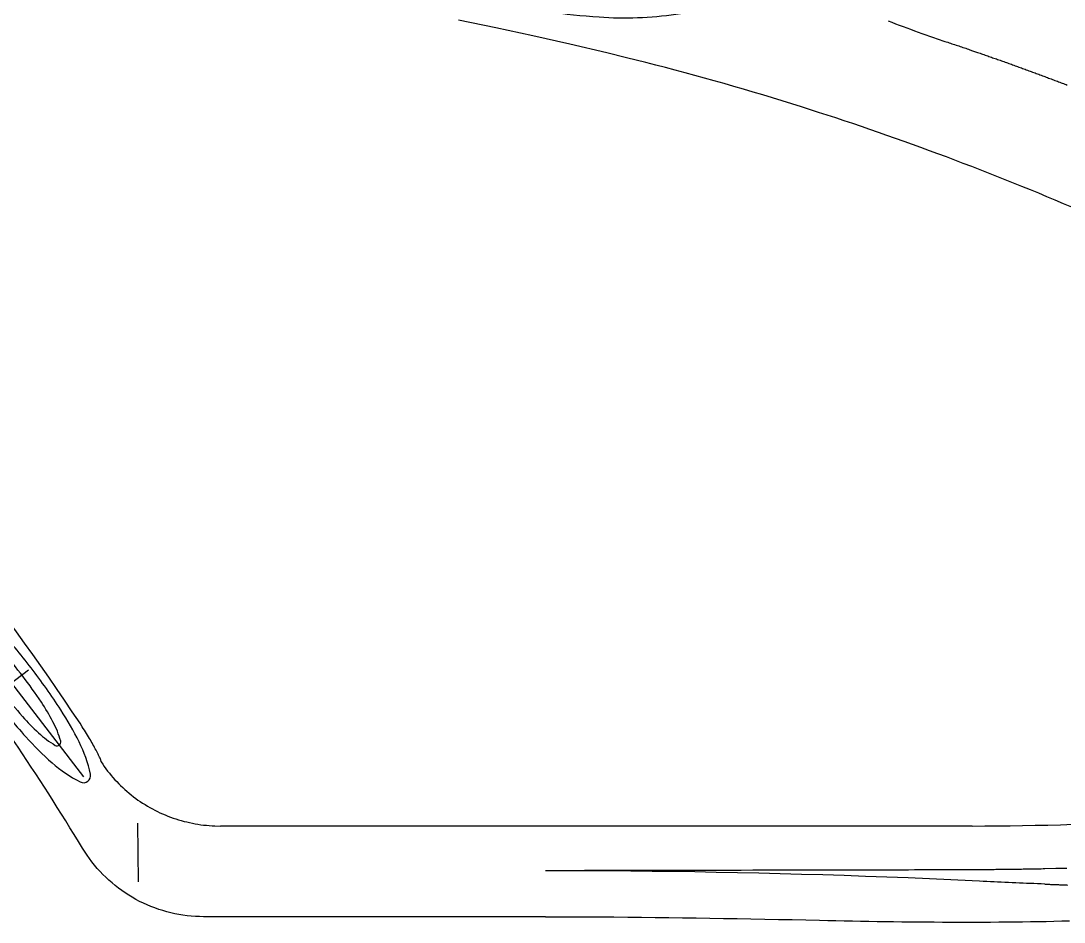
# Model space of a CAD drawing. Extents: x 832 to 912, y 781 to 934.
# Drawn here: x 857.81 to 872.48, y 807.78 to 820.45 of the extents above; entities that cross this region are included whole.
import ezdxf

# ---------------------------------------------------------------- set-up
doc = ezdxf.new("R2010")
doc.units = 0
doc.header["$MEASUREMENT"] = 0
for name, color, linetype in [('1', 4, 'Continuous'), ('DIM', 3, 'Continuous'), ('SPA', 2, 'Continuous')]:
    doc.layers.add(name, color=color, linetype=linetype)

# ---------------------------------------------------------------- blocks, each defined once
blk = doc.blocks.new('LIGHT')
at = {"layer": '1', "color": 3}
for points in [[(2.026, 2.207, 0.13592), (1.794, 2.271, 0.082714), (1.648, 2.247, 0.082714)], [(1.648, -2.252, 0.082714), (1.794, -2.276, 0.189957), (2.102, -2.155)]]:
    blk.add_lwpolyline(points, format="xyb", dxfattribs=at)
for centre, radius, start, end in [((1.351, 3.325), 0.0962, 120.8909, 197.2751), ((1.592, 2.879), 0.603, 95.8939, 118.7393), ((1.739, 3.497), 0.517, 202.7326, 235.2979), ((1.767, 3.411), 0.47, 226.2502, 274.1869), ((2.415, 0.966), 2.069, 98.4951, 107.2413), ((2.135, 2.441), 0.572, 81.4651, 92.6384), ((0.983, 2.017), 0.0434, 15.6536, 133.3005), ((2.698, 0.962), 2.066, 150.3077, 165.1029), ((1.143, 1.847), 0.277, 133.3005, 150.1209), ((-0.736, 1.892), 1.773, 350.9444, 0.7444), ((0.678, 1.932), 0.36, 357.2297, 15.6536), ((12.717, -1.922), 12.491, 164.136, 169.7962), ((6.071, 0.735), 5.131, 170.1534, 182.7294), ((27.369, 1.315), 26.436, 181.7867, 183.4512), ((2.791, -0.246), 2.428, 167.2138, 177.1293), ((1.889, -0.205), 1.526, 176.9815, 212.3393), ((-1.456, -0.314), 2.437, 341.9435, 0.8708), ((0.749, -0.947), 0.166, 206.328, 312.8004), ((0.957, -2.76), 0.112, 148.2013, 201.1912), ((0.892, -2.72), 0.0365, 65.8579, 148.2013), ((0.452, -3.701), 1.112, 47.2493, 65.8579), ((1.793, -2.575), 0.968, 193.4651, 246.5018), ((1.588, -2.461), 0.569, 228.0526, 274.8017), ((-2.542, 18.31), 21.743, 281.0756, 281.9807), ((1.975, -3.347), 0.387, 54.7594, 90.5261), ((1.488, -3.324), 0.16, 239.8654, 281.1187)]:
    blk.add_arc(centre, radius, start, end, dxfattribs=at)
at = {"layer": 'DIM', "color": 2}
for points in [[(1.333, 3.5, 0.209822), (0.909, 3.314, 0.095183), (0.39, 2.475, 0.051908), (0.112, 1.429, 0.03914), (0, 0, 0.03914), (0.112, -1.429, 0.051908), (0.39, -2.475, 0.095183), (0.909, -3.314, 0.209822), (1.333, -3.5, 0.060021)], [(1.333, -3.5, 0.173718), (1.932, -3.286, 0.10438), (2.58, -2.475, 0.065343), (2.951, -1.415, 0.051489), (3.097, 0, 0.051489), (2.951, 1.415, 0.065343), (2.58, 2.475, 0.10438), (1.932, 3.286, 0.173718), (1.333, 3.5, 0.173718)], [(1.951, 2.453, 0.2324), (1.712, 2.335, 0.087202), (1.396, 1.733, 0.04448), (1.233, 1.004, 0.032932), (1.166, -0.003, 0.032932), (1.233, -1.009, 0.04448), (1.396, -1.739, 0.087202), (1.712, -2.34, 0.2324), (1.951, -2.458, 0.2324), (2.19, -2.34, 0.087202), (2.506, -1.739, 0.009351), (2.551, -1.588, 0.032932)], [(2.559, 1.554, 0.011086), (2.506, 1.733, 0.087202), (2.19, 2.335, 0.2324), (1.951, 2.453, 0.2324)]]:
    blk.add_lwpolyline(points, format="xyb", dxfattribs=at)
at = {"layer": 'DIM'}
blk.add_arc((-0.023, -0.01), 3.019, 314.7391, 47.2524, dxfattribs=at)
blk = doc.blocks.new('EQ')
at = {"layer": 'DIM'}
for p, q in [((-0.001, 0.047), (-0.001, 0.652)), ((-1.664, 0.346), (1.698, 0.346))]:
    blk.add_line(p, q, dxfattribs=at)
at = {"layer": 'DIM', "color": 2}
blk.add_lwpolyline([(-1.75, 0.339, 0.291146), (-1.691, 0.247, 0.061616), (-1.237, 0.099, 0.027833), (-0.722, 0.029, 0.020024), (0, 0, 0.020024), (0.722, 0.029, 0.027833), (1.237, 0.099, 0.061616), (1.691, 0.247, 0.291146), (1.75, 0.339, 0.291146), (1.691, 0.431, 0.061616), (1.237, 0.579, 0.027833), (0.722, 0.649, 0.020024), (0, 0.678, 0.020024), (-0.722, 0.649, 0.027833), (-1.237, 0.579, 0.061616), (-1.691, 0.431, 0.291146)], format="xyb", close=True, dxfattribs=at)
at = {"layer": 'DIM'}
blk.add_lwpolyline([(-1.103, 0.346, 0.304881), (-1.07, 0.298, 0.055007), (-0.787, 0.217, 0.024367), (-0.469, 0.179, 0.017459), (-0.023, 0.164, 0.017459), (0.422, 0.179, 0.024367), (0.74, 0.217, 0.055007), (1.024, 0.298, 0.304881), (1.056, 0.346, 0.304881), (1.024, 0.394, 0.055007), (0.74, 0.475, 0.024367), (0.422, 0.512, 0.017459), (-0.023, 0.528, 0.017459), (-0.469, 0.512, 0.024367), (-0.787, 0.475, 0.055007), (-1.07, 0.394, 0.304881)], format="xyb", close=True, dxfattribs=at)
blk = doc.blocks.new('2010SOVEREIGN')
at = {"layer": 'SPA', "color": 3, "linetype": 'Continuous'}
for p, q in [((27.106, 10.381), (27.096, 11.206)), ((28.982, 9.889), (28.023, 9.889)), ((32.829, 9.889), (28.982, 9.889))]:
    blk.add_line(p, q, dxfattribs=at)
at = {"layer": 'SPA', "color": 2, "linetype": 'Continuous'}
blk.add_line((38.829, 11.164), (28.261, 11.164), dxfattribs=at)
at = {"layer": 'SPA', "color": 3, "linetype": 'Continuous'}
for points in [[(33.69, 22.033), (33.171, 22.155), (32.65, 22.273), (32.129, 22.387), (31.607, 22.496)], [(36.427, 21.275), (36.292, 21.317), (36.156, 21.359), (36.02, 21.401), (35.884, 21.442), (35.748, 21.483), (35.612, 21.523), (35.476, 21.563), (35.339, 21.602), (35.202, 21.64), (35.066, 21.679), (34.929, 21.716), (34.791, 21.754), (34.654, 21.79), (34.517, 21.826), (34.379, 21.862), (34.242, 21.897), (34.104, 21.932), (33.966, 21.966), (33.69, 22.033)], [(40.231, 19.863), (40.114, 19.913), (39.997, 19.962), (39.88, 20.011), (39.763, 20.06), (39.646, 20.108), (39.528, 20.156), (39.411, 20.204), (39.293, 20.251), (39.175, 20.298), (39.057, 20.344), (38.939, 20.39), (38.821, 20.436), (38.702, 20.481), (38.584, 20.527), (38.465, 20.571), (38.346, 20.616), (38.227, 20.659), (38.108, 20.703), (37.989, 20.746), (37.87, 20.789), (37.75, 20.832), (37.63, 20.874), (37.511, 20.916), (37.391, 20.957), (37.271, 20.998), (37.151, 21.039), (37.03, 21.079), (36.91, 21.119), (36.79, 21.158), (36.669, 21.198), (36.427, 21.275)], [(40.157, 10.569), (40.081, 10.567), (40.004, 10.565), (39.851, 10.561)], [(28.023, 9.889), (27.965, 9.89), (27.906, 9.893), (27.848, 9.897), (27.79, 9.903), (27.732, 9.911), (27.674, 9.92), (27.617, 9.931), (27.56, 9.944), (27.503, 9.959), (27.447, 9.975), (27.392, 9.992), (27.337, 10.012), (27.282, 10.033), (27.228, 10.056), (27.175, 10.08), (27.123, 10.105), (27.071, 10.133), (27.02, 10.162), (26.97, 10.192), (26.921, 10.224), (26.873, 10.257), (26.826, 10.291), (26.78, 10.327), (26.735, 10.364), (26.691, 10.403), (26.648, 10.443), (26.606, 10.484), (26.566, 10.526), (26.527, 10.569), (26.489, 10.614), (26.453, 10.659), (26.418, 10.706), (26.384, 10.754), (26.32, 10.852)], [(39.851, 10.561), (39.826, 10.561), (39.8, 10.56), (39.775, 10.56), (39.749, 10.559), (39.724, 10.559), (39.698, 10.558), (39.673, 10.558), (39.647, 10.557), (39.622, 10.557), (39.596, 10.556), (39.571, 10.556), (39.545, 10.556), (39.52, 10.555), (39.494, 10.555), (39.468, 10.554), (39.443, 10.554), (39.417, 10.554), (39.392, 10.553), (39.366, 10.553), (39.341, 10.553), (39.315, 10.552), (39.29, 10.552), (39.264, 10.552), (39.238, 10.551), (39.213, 10.551), (39.187, 10.551), (39.162, 10.551), (39.136, 10.55), (39.111, 10.55), (39.085, 10.55), (39.059, 10.55), (39.034, 10.55), (39.008, 10.549), (38.983, 10.549), (38.957, 10.549), (38.931, 10.549), (38.906, 10.549), (38.88, 10.549), (38.829, 10.549)], [(35.579, 10.541), (35.396, 10.541), (35.212, 10.541), (35.029, 10.541), (34.846, 10.541), (34.662, 10.54), (34.479, 10.54), (34.296, 10.54), (34.112, 10.539), (33.929, 10.539), (33.746, 10.538), (33.562, 10.537), (33.379, 10.537), (33.196, 10.536), (32.829, 10.535)], [(38.829, 10.549), (38.748, 10.548), (38.667, 10.548), (38.585, 10.548), (38.504, 10.548), (38.423, 10.548), (38.342, 10.547), (38.26, 10.547), (38.179, 10.547), (38.098, 10.547), (38.017, 10.547), (37.935, 10.546), (37.854, 10.546), (37.773, 10.546), (37.692, 10.546), (37.61, 10.545), (37.529, 10.545), (37.448, 10.545), (37.367, 10.545), (37.285, 10.545), (37.204, 10.544), (37.123, 10.544), (37.042, 10.544), (36.961, 10.544), (36.879, 10.544), (36.798, 10.543), (36.717, 10.543), (36.636, 10.543), (36.554, 10.543), (36.473, 10.543), (36.392, 10.543), (36.31, 10.542), (36.229, 10.542), (36.148, 10.542), (36.067, 10.542), (35.985, 10.542), (35.904, 10.542), (35.823, 10.542), (35.742, 10.542), (35.579, 10.541)], [(32.829, 9.889), (33.022, 9.889), (33.214, 9.889), (33.407, 9.888), (33.6, 9.887), (33.792, 9.886), (33.985, 9.884), (34.178, 9.882), (34.37, 9.88), (34.563, 9.878), (34.755, 9.875), (34.948, 9.873), (35.141, 9.87), (35.333, 9.866), (35.526, 9.863), (35.718, 9.86), (35.911, 9.856), (36.104, 9.852), (36.296, 9.848), (36.681, 9.84)], [(36.681, 9.84), (36.797, 9.837), (36.913, 9.835), (37.029, 9.832), (37.145, 9.83), (37.26, 9.828), (37.376, 9.826), (37.491, 9.824), (37.607, 9.822), (37.722, 9.821), (37.837, 9.819), (37.952, 9.818), (38.066, 9.817), (38.181, 9.816), (38.295, 9.815), (38.409, 9.814), (38.523, 9.813), (38.637, 9.813), (38.75, 9.813), (38.863, 9.813), (38.976, 9.813), (39.088, 9.814), (39.201, 9.815), (39.312, 9.816), (39.424, 9.817), (39.535, 9.818), (39.646, 9.82), (39.757, 9.822), (39.867, 9.824), (39.977, 9.827), (40.087, 9.83), (40.198, 9.833)]]:
    blk.add_lwpolyline(points, dxfattribs=at)
at = {"layer": 'SPA', "color": 2, "linetype": 'Continuous'}
for points in [[(37.646, 22.485), (37.698, 22.464), (37.75, 22.444), (37.803, 22.424), (37.856, 22.404), (37.909, 22.384), (37.962, 22.365), (38.015, 22.345), (38.069, 22.326), (38.122, 22.307), (38.176, 22.288), (38.23, 22.269), (38.283, 22.25), (38.337, 22.232), (38.445, 22.196)], [(38.445, 22.196), (38.464, 22.19), (38.484, 22.183), (38.503, 22.176), (38.523, 22.17), (38.542, 22.163), (38.562, 22.157), (38.581, 22.15), (38.601, 22.144), (38.62, 22.137), (38.64, 22.131), (38.659, 22.124), (38.679, 22.117), (38.698, 22.111), (38.718, 22.104), (38.737, 22.098), (38.757, 22.091), (38.776, 22.084), (38.796, 22.078), (38.834, 22.064)], [(26.581, 12.065), (26.581, 12.07), (26.58, 12.076), (26.578, 12.084), (26.575, 12.093), (26.571, 12.104), (26.566, 12.116), (26.56, 12.13), (26.553, 12.144), (26.546, 12.16), (26.538, 12.176), (26.529, 12.194), (26.52, 12.212), (26.51, 12.231), (26.499, 12.251), (26.489, 12.27), (26.477, 12.291), (26.466, 12.312), (26.454, 12.332), (26.442, 12.353), (26.43, 12.375), (26.417, 12.396), (26.404, 12.419), (26.39, 12.442), (26.376, 12.465), (26.361, 12.488), (26.347, 12.512), (26.331, 12.536), (26.316, 12.56), (26.285, 12.608)], [(38.829, 11.164), (39.006, 11.165), (39.183, 11.166), (39.36, 11.168), (39.537, 11.17), (39.714, 11.174), (39.891, 11.178), (40.069, 11.183), (40.246, 11.189)], [(26.581, 12.065), (26.603, 12.032), (26.625, 12), (26.649, 11.968), (26.672, 11.937), (26.697, 11.906), (26.722, 11.876), (26.748, 11.846), (26.774, 11.816), (26.801, 11.788), (26.828, 11.759), (26.856, 11.732), (26.885, 11.704), (26.914, 11.678), (26.944, 11.652), (26.974, 11.626), (27.004, 11.601), (27.036, 11.577), (27.067, 11.553), (27.099, 11.53), (27.132, 11.508), (27.165, 11.486), (27.199, 11.465), (27.233, 11.444), (27.267, 11.424), (27.302, 11.405), (27.338, 11.387), (27.373, 11.369), (27.409, 11.352), (27.446, 11.335), (27.482, 11.32), (27.519, 11.305), (27.557, 11.29), (27.594, 11.277), (27.632, 11.264), (27.67, 11.252), (27.708, 11.241), (27.747, 11.23), (27.786, 11.221), (27.825, 11.212), (27.864, 11.203), (27.903, 11.196), (27.942, 11.189), (27.982, 11.183), (28.021, 11.178), (28.061, 11.174), (28.101, 11.171), (28.141, 11.168), (28.181, 11.166), (28.261, 11.164)], [(38.829, 10.393), (38.529, 10.408), (38.229, 10.421), (37.93, 10.434), (37.63, 10.445), (37.33, 10.456), (37.03, 10.467), (36.73, 10.476), (36.43, 10.485), (36.13, 10.493), (35.83, 10.5), (35.53, 10.507), (35.23, 10.513), (34.93, 10.518), (34.63, 10.523), (34.33, 10.526), (34.03, 10.529), (33.729, 10.532), (33.429, 10.533), (32.829, 10.535)], [(39.849, 10.348), (39.798, 10.35), (39.747, 10.352), (39.696, 10.354), (39.645, 10.356), (39.594, 10.358), (39.543, 10.361), (39.492, 10.363), (39.441, 10.365), (39.39, 10.367), (39.339, 10.37), (39.288, 10.372), (39.237, 10.374), (39.186, 10.377), (39.135, 10.379), (39.084, 10.381), (39.033, 10.384), (38.982, 10.386), (38.931, 10.389), (38.829, 10.393)]]:
    blk.add_lwpolyline(points, dxfattribs=at)
for points in [[(38.834, 22.064), (38.905, 22.04, -0.00046), (38.975, 22.016, -0.000461), (39.046, 21.991, -0.00046), (39.116, 21.966, -0.00046), (39.186, 21.942, -0.000459), (39.256, 21.917, -0.000459), (39.327, 21.892, -0.000459), (39.397, 21.867, -0.000458), (39.467, 21.841, -0.000458), (39.537, 21.816, -0.000457), (39.607, 21.79, -0.000457), (39.677, 21.765, -0.000456), (39.747, 21.739, -0.000456), (39.816, 21.713, -0.000456), (39.886, 21.687, -0.000455), (39.956, 21.661, -0.000455), (40.026, 21.634, -0.000454), (40.095, 21.608, -0.000454), (40.165, 21.581, -0.000453)], [(39.849, 10.348), (39.913, 10.345, 0.000109), (39.977, 10.342, 0.000109), (40.041, 10.34, 0.000109), (40.105, 10.337, 0.000109), (40.168, 10.335, 0.000109)]]:
    blk.add_lwpolyline(points, format="xyb", dxfattribs=at)
blk.add_arc((-4.066, -7.53), 36.424, 33.5654, 53.2428, dxfattribs=at)
at = {"layer": 'SPA', "color": 3, "linetype": 'Continuous'}
blk.add_arc((-4.066, -7.53), 35.513, 31.172, 36.9746, dxfattribs=at)
at = {"layer": 'DIM'}
for name, p, rotation in [('LIGHT', (32.164, 22.748), 77.12511485668134), ('EQ', (25.597, 13.387), 127.5376002739503)]:
    blk.add_blockref(name, p, dxfattribs=dict(at, rotation=rotation))

msp = doc.modelspace()

# ---------------------------------------------------------------- block references
at = {"layer": '1'}
msp.add_blockref('2010SOVEREIGN', (832.36, 797.97), dxfattribs=at)

doc.saveas('drawing.dxf')
